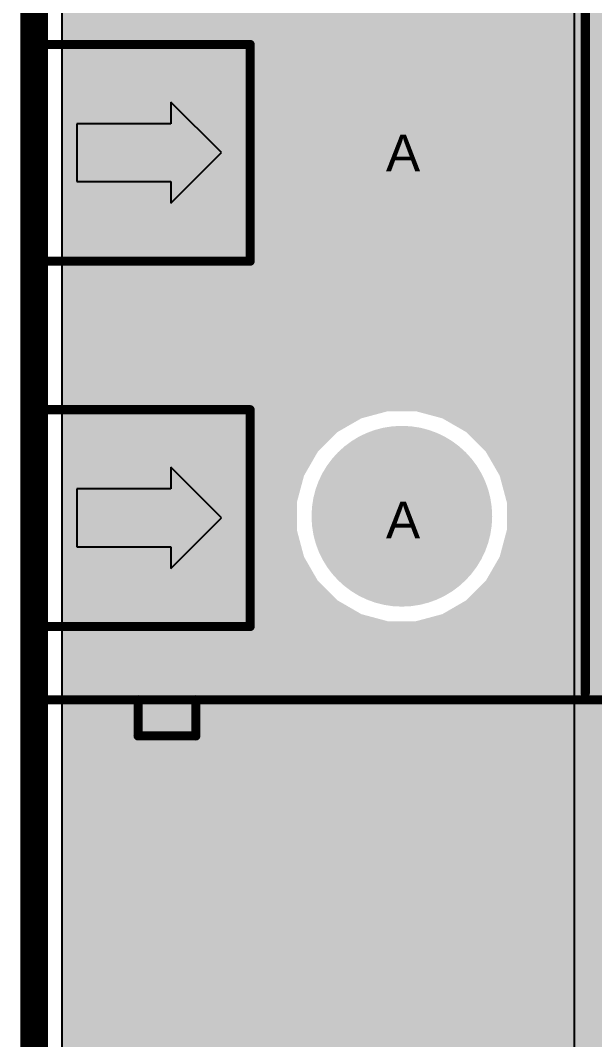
# Model space of a CAD drawing. Header units: inches. Extents: x 68 to 568, y 3 to 460.
# Drawn here: x 68.43 to 76.38, y 294.11 to 308.21 of the extents above; entities that cross this region are included whole.
import ezdxf

# ---------------------------------------------------------------- set-up
doc = ezdxf.new("R2010")
doc.units = ezdxf.units.IN
for name, color, linetype in [('Board Outline', 216, 'Continuous'), ('Bottom Layer', 5, 'Continuous'), ('Bottom Solder', 6, 'Continuous'), ('Drill Drawing', 1, 'Continuous'), ('Layer 1', 16, 'Continuous'), ('Layer 2', 76, 'Continuous'), ('Multi-Layer', 9, 'Continuous'), ('Pad Holes', 156, 'Continuous'), ('Top Layer', 1, 'Continuous'), ('Top Overlay', 2, 'Continuous'), ('Top Solder', 216, 'Continuous')]:
    doc.layers.add(name, color=color, linetype=linetype)
doc.styles.add('Arial', font='', dxfattribs={"height": 0.2})
doc.styles.get('Arial').set_extended_font_data('Arial')

# ---------------------------------------------------------------- blocks, each defined once
blk = doc.blocks.new('DB128L_5_08_3P_OG_S_3')
at = {"layer": 'Bottom Layer'}
h = blk.add_hatch(color=5, dxfattribs=at)
edge = h.paths.add_edge_path()
edge.add_arc((0, 0), 1.2, 0, 360)
h = blk.add_hatch(color=5, dxfattribs=at)
edge = h.paths.add_edge_path()
edge.add_arc((5.08, 0), 1.2, 0, 360)
at = {"layer": 'Bottom Solder'}
h = blk.add_hatch(color=6, dxfattribs=at)
edge = h.paths.add_edge_path()
edge.add_arc((0, 0), 1.251, 0, 360)
h = blk.add_hatch(color=6, dxfattribs=at)
edge = h.paths.add_edge_path()
edge.add_arc((5.08, 0), 1.251, 0, 360)
at = {"layer": 'Layer 1'}
h = blk.add_hatch(color=16, dxfattribs=at)
edge = h.paths.add_edge_path()
edge.add_arc((0, 0), 1.2, 0, 360)
h = blk.add_hatch(color=16, dxfattribs=at)
edge = h.paths.add_edge_path()
edge.add_arc((5.08, 0), 1.2, 0, 360)
at = {"layer": 'Layer 2'}
h = blk.add_hatch(color=76, dxfattribs=at)
edge = h.paths.add_edge_path()
edge.add_arc((0, 0), 1.2, 0, 360)
h = blk.add_hatch(color=76, dxfattribs=at)
edge = h.paths.add_edge_path()
edge.add_arc((5.08, 0), 1.2, 0, 360)
at = {"layer": 'Multi-Layer'}
h = blk.add_hatch(color=9, dxfattribs=at)
edge = h.paths.add_edge_path()
edge.add_arc((0, 0), 1.2, 0, 360)
h = blk.add_hatch(color=9, dxfattribs=at)
edge = h.paths.add_edge_path()
edge.add_arc((5.08, 0), 1.2, 0, 360)
at = {"layer": 'Pad Holes'}
h = blk.add_hatch(color=7, dxfattribs=at)
edge = h.paths.add_edge_path()
edge.add_arc((0, 0), 0.8, 0, 360)
h = blk.add_hatch(color=7, dxfattribs=at)
edge = h.paths.add_edge_path()
edge.add_arc((5.08, 0), 0.8, 0, 360)
at = {"layer": 'Top Layer'}
h = blk.add_hatch(color=1, dxfattribs=at)
edge = h.paths.add_edge_path()
edge.add_arc((0, 0), 1.2, 0, 360)
h = blk.add_hatch(color=1, dxfattribs=at)
edge = h.paths.add_edge_path()
edge.add_arc((5.08, 0), 1.2, 0, 360)
at = {"layer": 'Top Solder'}
h = blk.add_hatch(color=216, dxfattribs=at)
edge = h.paths.add_edge_path()
edge.add_arc((0, 0), 1.251, 0, 360)
h = blk.add_hatch(color=216, dxfattribs=at)
edge = h.paths.add_edge_path()
edge.add_arc((5.08, 0), 1.251, 0, 360)
at = {"layer": 'Top Overlay'}
for p, q in [((0.048, -2.5), (-0.652, -3.2)), ((0.048, -2.5), (0.048, -2.5)), ((0.748, -3.2), (0.048, -2.5)), ((5.103, -2.5), (4.403, -3.2)), ((5.103, -2.5), (5.103, -2.5)), ((5.803, -3.2), (5.103, -2.5)), ((-0.652, -3.2), (-0.352, -3.2)), ((-0.352, -3.2), (-0.352, -4.5)), ((0.448, -4.5), (0.448, -3.2)), ((0.448, -3.2), (0.748, -3.2)), ((4.403, -3.2), (4.703, -3.2)), ((4.703, -3.2), (4.703, -4.5)), ((5.503, -4.5), (5.503, -3.2)), ((5.503, -3.2), (5.803, -3.2)), ((-0.352, -4.5), (0.448, -4.5)), ((4.703, -4.5), (5.503, -4.5))]:
    blk.add_line(p, q, dxfattribs=at)
for points in [[(7.62, -5.1, 0.127, 0.127, 0), (7.62, 5, 0.127, 0.127, 0)], [(7.53, 2.54, 0.127, 0.127, 0), (-7.53, 2.54, 0.127, 0.127, 0)], [(-1.449, -5.1, 0.127, 0.127, 0), (-1.449, -2.101, 0.127, 0.127, 0)], [(1.55, -2.101, 0.127, 0.127, 0), (-1.449, -2.101, 0.127, 0.127, 0)], [(1.55, -5.1, 0.127, 0.127, 0), (1.55, -2.101, 0.127, 0.127, 0)], [(3.605, -5.1, 0.127, 0.127, 0), (3.605, -2.101, 0.127, 0.127, 0)], [(6.605, -2.101, 0.127, 0.127, 0), (3.605, -2.101, 0.127, 0.127, 0)], [(6.605, -5.1, 0.127, 0.127, 0), (6.605, -2.101, 0.127, 0.127, 0)], [(8.12, -2.853, 0.127, 0.127, 0), (7.62, -2.853, 0.127, 0.127, 0)], [(8.12, -3.653, 0.127, 0.127, 0), (8.12, -2.853, 0.127, 0.127, 0)], [(8.12, -3.653, 0.127, 0.127, 0), (7.62, -3.653, 0.127, 0.127, 0)], [(-7.62, -5.1, 0.127, 0.127, 0), (7.62, -5.1, 0.127, 0.127, 0)]]:
    blk.add_lwpolyline(points, format="xyseb", dxfattribs=at)
for points in [[(7.498, 2.54, 0.0635, 0.0635, 1), (7.562, 2.54, 0.0635, 0.0635, 1)], [(-1.481, -2.101, 0.0635, 0.0635, 1), (-1.418, -2.101, 0.0635, 0.0635, 1)], [(-1.481, -2.101, 0.0635, 0.0635, 1), (-1.418, -2.101, 0.0635, 0.0635, 1)], [(1.519, -2.101, 0.0635, 0.0635, 1), (1.582, -2.101, 0.0635, 0.0635, 1)], [(1.519, -2.101, 0.0635, 0.0635, 1), (1.582, -2.101, 0.0635, 0.0635, 1)], [(3.574, -2.101, 0.0635, 0.0635, 1), (3.637, -2.101, 0.0635, 0.0635, 1)], [(3.574, -2.101, 0.0635, 0.0635, 1), (3.637, -2.101, 0.0635, 0.0635, 1)], [(6.573, -2.101, 0.0635, 0.0635, 1), (6.637, -2.101, 0.0635, 0.0635, 1)], [(6.573, -2.101, 0.0635, 0.0635, 1), (6.637, -2.101, 0.0635, 0.0635, 1)], [(7.588, -2.853, 0.0635, 0.0635, 1), (7.652, -2.853, 0.0635, 0.0635, 1)], [(8.088, -2.853, 0.0635, 0.0635, 1), (8.152, -2.853, 0.0635, 0.0635, 1)], [(8.088, -2.853, 0.0635, 0.0635, 1), (8.152, -2.853, 0.0635, 0.0635, 1)], [(7.588, -3.653, 0.0635, 0.0635, 1), (7.652, -3.653, 0.0635, 0.0635, 1)], [(8.088, -3.653, 0.0635, 0.0635, 1), (8.152, -3.653, 0.0635, 0.0635, 1)], [(8.088, -3.653, 0.0635, 0.0635, 1), (8.152, -3.653, 0.0635, 0.0635, 1)], [(-1.481, -5.1, 0.0635, 0.0635, 1), (-1.418, -5.1, 0.0635, 0.0635, 1)], [(1.519, -5.1, 0.0635, 0.0635, 1), (1.582, -5.1, 0.0635, 0.0635, 1)], [(3.574, -5.1, 0.0635, 0.0635, 1), (3.637, -5.1, 0.0635, 0.0635, 1)], [(6.573, -5.1, 0.0635, 0.0635, 1), (6.637, -5.1, 0.0635, 0.0635, 1)], [(7.588, -5.1, 0.0635, 0.0635, 1), (7.652, -5.1, 0.0635, 0.0635, 1)], [(7.588, -5.1, 0.0635, 0.0635, 1), (7.652, -5.1, 0.0635, 0.0635, 1)]]:
    blk.add_lwpolyline(points, format="xyseb", close=True, dxfattribs=at)

msp = doc.modelspace()

# ---------------------------------------------------------------- hatches: boundary and pattern name
at = {"layer": 'Bottom Layer'}
h = msp.add_hatch(color=5, dxfattribs=at)
h.paths.add_polyline_path([(81.077, 300.152), (84.912, 300.152), (84.912, 262.382), (69.571, 262.382), (69.571, 308.102), (81.077, 308.102)])
h.paths.add_polyline_path([(73.902, 302.804), (73.519, 302.804), (73.15, 302.705), (72.818, 302.514), (72.547, 302.243), (72.356, 301.911), (72.257, 301.542), (72.257, 301.159), (72.356, 300.789), (72.547, 300.457), (72.818, 300.187), (73.15, 299.995), (73.519, 299.896), (73.902, 299.896), (74.272, 299.995), (74.604, 300.187), (74.874, 300.457), (75.066, 300.789), (75.165, 301.159), (75.165, 301.542), (75.066, 301.911), (74.874, 302.243), (74.604, 302.514), (74.272, 302.705)], flags=0)
at = {"layer": 'Layer 2'}
h = msp.add_hatch(color=76, dxfattribs=at)
h.paths.add_polyline_path([(84.379, 252.146), (69.007, 252.146), (69.007, 315.452), (69.151, 315.594), (74.179, 315.519), (74.295, 315.508), (75.083, 315.516), (75.866, 315.61), (76.264, 315.703), (76.652, 315.75), (77.187, 315.985), (77.378, 316.053), (78.089, 316.396), (78.757, 316.814), (79.376, 317.304), (79.937, 317.858), (80.434, 318.471), (80.456, 318.505), (80.467, 318.517), (80.502, 318.577), (80.861, 319.134), (81.212, 319.84), (81.484, 320.581), (81.673, 321.346), (81.682, 321.411), (81.689, 321.435), (81.69, 321.472), (81.777, 322.128), (81.795, 322.917), (81.725, 323.703), (81.708, 323.788), (81.709, 323.816), (81.688, 323.891), (81.571, 324.476), (81.332, 325.228), (81.296, 325.309), (81.285, 325.35), (81.245, 325.424), (81.012, 325.949), (80.616, 326.631), (80.556, 326.712), (80.534, 326.753), (80.336, 327.009), (80.146, 327.265), (80.095, 327.32), (80.046, 327.383), (79.888, 327.544), (79.878, 327.554), (79.878, 327.554), (79.436, 328.002), (79.504, 328.193), (84.379, 328.193)])
h.paths.add_polyline_path([(75.165, 312.964), (72.257, 312.964), (72.257, 310.056), (75.165, 310.056)], flags=0)
h.paths.add_polyline_path([(73.902, 302.804), (73.519, 302.804), (73.15, 302.705), (72.818, 302.514), (72.547, 302.243), (72.356, 301.911), (72.257, 301.542), (72.257, 301.159), (72.356, 300.789), (72.547, 300.457), (72.818, 300.187), (73.15, 299.995), (73.519, 299.896), (73.902, 299.896), (74.272, 299.995), (74.604, 300.187), (74.874, 300.457), (75.066, 300.789), (75.165, 301.159), (75.165, 301.542), (75.066, 301.911), (74.874, 302.243), (74.604, 302.514), (74.272, 302.705)], flags=0)
at = {"layer": 'Top Layer'}
h = msp.add_hatch(color=1, dxfattribs=at)
h.paths.add_polyline_path([(108.712, 316.128), (121.666, 316.128), (121.666, 298.58), (121.666, 296.037), (108.915, 296.037), (108.915, 294.208), (101.194, 294.208), (101.194, 299.949), (83.312, 299.949), (83.312, 308.208), (69.571, 308.208), (69.571, 317.326), (69.758, 317.406), (69.917, 317.251), (70.548, 316.764), (71.229, 316.35), (71.951, 316.013), (72.706, 315.759), (73.485, 315.59), (74.278, 315.508), (75.075, 315.515), (75.866, 315.61), (76.642, 315.792), (77.393, 316.059), (78.11, 316.407), (78.784, 316.833), (79.406, 317.331), (79.938, 317.863), (108.712, 317.863)])
h.paths.add_polyline_path([(100.417, 314.652), (97.128, 314.652), (97.029, 314.632), (96.945, 314.576), (96.889, 314.492), (96.869, 314.393), (96.869, 313.193), (96.889, 313.094), (96.945, 313.01), (97.029, 312.953), (97.128, 312.934), (100.417, 312.934), (100.516, 312.953), (100.6, 313.01), (100.656, 313.094), (100.676, 313.193), (100.676, 314.393), (100.656, 314.492), (100.6, 314.576), (100.516, 314.632)], flags=0)
h.paths.add_polyline_path([(90.145, 314.652), (86.856, 314.652), (86.757, 314.632), (86.673, 314.576), (86.616, 314.492), (86.597, 314.393), (86.597, 313.193), (86.616, 313.094), (86.673, 313.01), (86.757, 312.953), (86.856, 312.934), (90.145, 312.934), (90.244, 312.953), (90.328, 313.01), (90.384, 313.094), (90.404, 313.193), (90.404, 314.393), (90.384, 314.492), (90.328, 314.576), (90.244, 314.632)], flags=0)
h = msp.add_hatch(color=1, dxfattribs=at)
h.paths.add_polyline_path([(82.779, 301.321), (82.753, 301.3), (81.293, 301.3), (81.194, 301.28), (81.11, 301.224), (81.054, 301.14), (81.034, 301.041), (81.034, 285.064), (81.054, 284.965), (81.11, 284.881), (81.194, 284.825), (81.204, 284.823), (81.204, 270.866), (116.129, 270.866), (116.129, 263.006), (112.907, 263.006), (112.907, 262.847), (69.571, 262.847), (69.571, 307.63), (82.779, 307.63)])
h.paths.add_polyline_path([(73.902, 302.804), (73.519, 302.804), (73.15, 302.705), (72.818, 302.514), (72.547, 302.243), (72.356, 301.911), (72.257, 301.542), (72.257, 301.159), (72.356, 300.789), (72.547, 300.457), (72.818, 300.187), (73.15, 299.995), (73.519, 299.896), (73.902, 299.896), (74.272, 299.995), (74.604, 300.187), (74.874, 300.457), (75.066, 300.789), (75.165, 301.159), (75.165, 301.542), (75.066, 301.911), (74.874, 302.243), (74.604, 302.514), (74.272, 302.705)], flags=0)

# ---------------------------------------------------------------- linework, layer by layer
at = {"layer": 'Board Outline'}
msp.add_lwpolyline([(68.618, 3.682, 0.381, 0.381, 0), (68.618, 328.682, 0.381, 0.381, 0)], format="xyseb", dxfattribs=at)
at = {"layer": 'Layer 1'}
for p, q in [((69.007, 4.07), (69.007, 328.294)), ((76.098, 308.542), (76.098, 307.594)), ((76.098, 307.594), (76.098, 307.391)), ((76.098, 307.391), (76.098, 307.391)), ((76.098, 307.391), (76.098, 306.622)), ((76.098, 306.622), (76.098, 306.239)), ((76.098, 306.239), (76.098, 306.239)), ((76.098, 306.239), (76.098, 305.869)), ((76.098, 305.869), (76.098, 305.267)), ((76.098, 305.267), (76.098, 305.267)), ((76.098, 305.267), (76.098, 294.005))]:
    msp.add_line(p, q, dxfattribs=at)

# ---------------------------------------------------------------- block references
at = {"rotation": 270}
msp.add_blockref('DB128L_5_08_3P_OG_S_3', (73.711, 306.43), dxfattribs=at)

# ---------------------------------------------------------------- texts
at = {"layer": 'Drill Drawing', "style": 'Arial'}
for p in [(73.491, 306.125), (73.491, 301.045)]:
    msp.add_text('A', height=0.508, dxfattribs=at).set_placement(p)

doc.saveas('drawing.dxf')
